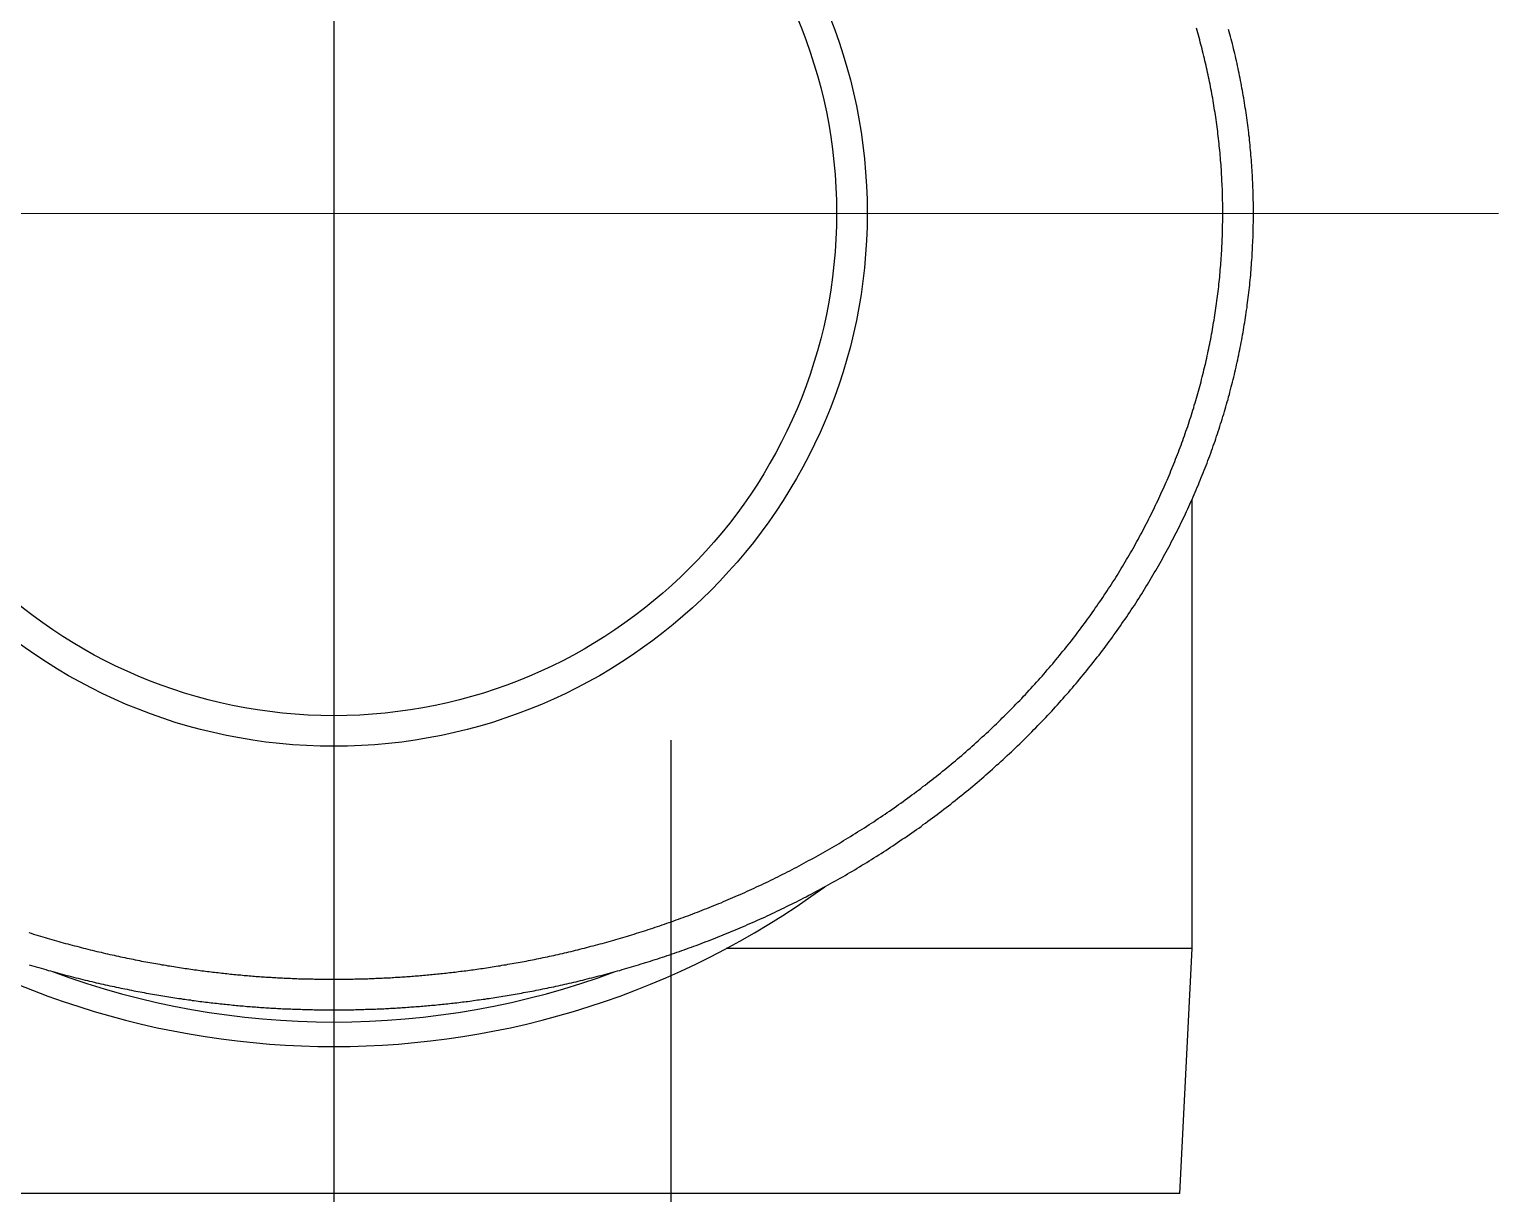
# Model space of a CAD drawing. Extents: x -34.3 to 30.5, y -36.1 to 11.
# Drawn here: x 18.5 to 30.48, y -8 to 1.5 of the extents above; entities that cross this region are included whole.
import ezdxf

# ---------------------------------------------------------------- set-up
doc = ezdxf.new("R2010")
doc.units = 0
doc.linetypes.add('CENTER', pattern=[50.8, 31.75, -6.35, 6.35, -6.35])
doc.linetypes.add('DASHED', pattern=[19.05, 12.7, -6.35])
doc.layers.get('0').update_dxf_attribs({"linetype": 'CONTINUOUS'})
doc.layers.add('CENTER', color=1, linetype='CENTER')

msp = doc.modelspace()

# ---------------------------------------------------------------- linework, layer by layer
at = {"color": 3, "linetype": 'DASHED'}
msp.add_line((23.734, -17), (23.734, 5.5), dxfattribs=at)
at = {"color": 7, "linetype": 'CONTINUOUS'}
for p, q in [((27.984, -6), (27.984, -2.334)), ((27.984, -6), (24.184, -6)), ((27.884, -8), (27.984, -6)), ((27.884, -8), (14.084, -8))]:
    msp.add_line(p, q, dxfattribs=at)
at = {"color": 7}
for points in [[(20.984, -6.25, 0), (20.997, -6.25, 0), (21.011, -6.25, 0), (21.024, -6.25, 0), (21.037, -6.25, 0), (21.05, -6.25, 0), (21.063, -6.25, 0), (21.076, -6.25, 0), (21.089, -6.249, 0), (21.102, -6.249, 0), (21.115, -6.249, 0), (21.128, -6.249, 0), (21.142, -6.249, 0), (21.155, -6.248, 0), (21.168, -6.248, 0), (21.181, -6.248, 0), (21.194, -6.247, 0), (21.207, -6.247, 0), (21.22, -6.247, 0), (21.233, -6.246, 0), (21.247, -6.246, 0), (21.26, -6.246, 0), (21.273, -6.245, 0), (21.286, -6.245, 0), (21.299, -6.244, 0), (21.312, -6.244, 0), (21.326, -6.243, 0), (21.339, -6.243, 0), (21.352, -6.242, 0), (21.365, -6.242, 0), (21.378, -6.241, 0), (21.392, -6.24, 0), (21.405, -6.24, 0), (21.418, -6.239, 0), (21.431, -6.238, 0), (21.445, -6.238, 0), (21.458, -6.237, 0), (21.471, -6.236, 0), (21.485, -6.235, 0), (21.498, -6.234, 0), (21.512, -6.234, 0), (21.525, -6.233, 0), (21.538, -6.232, 0), (21.552, -6.231, 0), (21.566, -6.23, 0), (21.579, -6.229, 0), (21.593, -6.228, 0), (21.606, -6.227, 0), (21.62, -6.226, 0), (21.634, -6.225, 0), (21.647, -6.224, 0), (21.661, -6.223, 0), (21.675, -6.222, 0), (21.689, -6.22, 0), (21.702, -6.219, 0), (21.716, -6.218, 0), (21.73, -6.217, 0), (21.744, -6.216, 0), (21.758, -6.214, 0), (21.772, -6.213, 0), (21.786, -6.212, 0), (21.8, -6.21, 0), (21.814, -6.209, 0), (21.828, -6.207, 0), (21.842, -6.206, 0), (21.857, -6.205, 0), (21.871, -6.203, 0), (21.885, -6.202, 0), (21.9, -6.2, 0), (21.914, -6.198, 0), (21.928, -6.197, 0), (21.943, -6.195, 0), (21.957, -6.193, 0), (21.972, -6.192, 0), (21.987, -6.19, 0), (22.001, -6.188, 0), (22.016, -6.186, 0), (22.031, -6.184, 0), (22.046, -6.183, 0), (22.061, -6.181, 0), (22.076, -6.179, 0), (22.091, -6.177, 0), (22.106, -6.175, 0), (22.121, -6.173, 0), (22.136, -6.171, 0), (22.151, -6.168, 0), (22.167, -6.166, 0), (22.182, -6.164, 0), (22.197, -6.162, 0), (22.213, -6.16, 0), (22.228, -6.157, 0), (22.244, -6.155, 0), (22.26, -6.152, 0), (22.276, -6.15, 0), (22.291, -6.148, 0), (22.307, -6.145, 0), (22.323, -6.142, 0), (22.339, -6.14, 0), (22.355, -6.137, 0), (22.371, -6.134, 0), (22.388, -6.132, 0), (22.404, -6.129, 0), (22.42, -6.126, 0), (22.437, -6.123, 0), (22.453, -6.12, 0), (22.47, -6.117, 0), (22.486, -6.114, 0), (22.503, -6.111, 0), (22.52, -6.108, 0), (22.536, -6.105, 0), (22.553, -6.102, 0), (22.57, -6.099, 0), (22.587, -6.095, 0), (22.604, -6.092, 0), (22.621, -6.089, 0), (22.638, -6.085, 0), (22.655, -6.082, 0), (22.673, -6.078, 0), (22.69, -6.074, 0), (22.707, -6.071, 0), (22.725, -6.067, 0), (22.742, -6.063, 0), (22.759, -6.06, 0), (22.777, -6.056, 0), (22.795, -6.052, 0), (22.812, -6.048, 0), (22.83, -6.044, 0), (22.848, -6.04, 0), (22.865, -6.036, 0), (22.883, -6.032, 0), (22.901, -6.027, 0), (22.919, -6.023, 0), (22.937, -6.019, 0), (22.955, -6.014, 0), (22.973, -6.01, 0), (22.991, -6.006, 0), (23.009, -6.001, 0), (23.027, -5.996, 0), (23.045, -5.992, 0), (23.063, -5.987, 0), (23.081, -5.982, 0), (23.1, -5.978, 0), (23.118, -5.973, 0), (23.136, -5.968, 0), (23.155, -5.963, 0), (23.173, -5.958, 0), (23.192, -5.953, 0), (23.21, -5.948, 0), (23.229, -5.942, 0), (23.247, -5.937, 0), (23.266, -5.932, 0), (23.284, -5.927, 0), (23.303, -5.921, 0), (23.322, -5.916, 0), (23.34, -5.91, 0), (23.359, -5.905, 0), (23.378, -5.899, 0), (23.396, -5.893, 0), (23.415, -5.887, 0), (23.434, -5.882, 0), (23.453, -5.876, 0), (23.472, -5.87, 0), (23.491, -5.864, 0), (23.51, -5.858, 0), (23.529, -5.852, 0), (23.547, -5.846, 0), (23.566, -5.839, 0), (23.585, -5.833, 0), (23.604, -5.827, 0), (23.623, -5.82, 0), (23.642, -5.814, 0), (23.662, -5.808, 0), (23.681, -5.801, 0), (23.7, -5.794, 0), (23.719, -5.788, 0), (23.738, -5.781, 0), (23.757, -5.774, 0), (23.776, -5.767, 0), (23.796, -5.76, 0), (23.815, -5.753, 0), (23.834, -5.746, 0), (23.853, -5.739, 0), (23.872, -5.732, 0), (23.892, -5.725, 0), (23.911, -5.718, 0), (23.93, -5.71, 0), (23.949, -5.703, 0), (23.968, -5.695, 0), (23.988, -5.688, 0), (24.007, -5.68, 0), (24.026, -5.673, 0), (24.046, -5.665, 0), (24.065, -5.657, 0), (24.084, -5.649, 0), (24.104, -5.641, 0), (24.123, -5.634, 0), (24.142, -5.626, 0), (24.162, -5.617, 0), (24.181, -5.609, 0), (24.2, -5.601, 0), (24.22, -5.593, 0), (24.239, -5.584, 0), (24.258, -5.576, 0), (24.277, -5.568, 0), (24.297, -5.559, 0), (24.316, -5.55, 0), (24.335, -5.542, 0), (24.355, -5.533, 0), (24.374, -5.524, 0), (24.393, -5.515, 0), (24.413, -5.507, 0), (24.432, -5.498, 0), (24.451, -5.489, 0), (24.471, -5.479, 0), (24.49, -5.47, 0), (24.509, -5.461, 0), (24.529, -5.452, 0), (24.548, -5.442, 0), (24.567, -5.433, 0), (24.587, -5.423, 0), (24.606, -5.414, 0), (24.625, -5.404, 0), (24.645, -5.394, 0), (24.664, -5.385, 0), (24.683, -5.375, 0), (24.702, -5.365, 0), (24.722, -5.355, 0), (24.741, -5.345, 0), (24.76, -5.335, 0), (24.779, -5.325, 0), (24.799, -5.314, 0), (24.818, -5.304, 0), (24.837, -5.294, 0), (24.856, -5.283, 0), (24.875, -5.273, 0), (24.895, -5.262, 0), (24.914, -5.252, 0), (24.933, -5.241, 0), (24.952, -5.23, 0), (24.971, -5.219, 0), (24.99, -5.208, 0), (25.009, -5.198, 0), (25.028, -5.187, 0), (25.047, -5.175, 0), (25.066, -5.164, 0), (25.085, -5.153, 0), (25.104, -5.142, 0), (25.123, -5.131, 0), (25.142, -5.119, 0), (25.161, -5.108, 0), (25.18, -5.096, 0), (25.199, -5.085, 0), (25.218, -5.073, 0), (25.237, -5.061, 0), (25.256, -5.049, 0), (25.274, -5.037, 0), (25.293, -5.026, 0), (25.312, -5.014, 0), (25.331, -5.002, 0), (25.349, -4.989, 0), (25.368, -4.977, 0), (25.387, -4.965, 0), (25.405, -4.953, 0), (25.424, -4.94, 0), (25.442, -4.928, 0), (25.461, -4.915, 0), (25.48, -4.903, 0), (25.498, -4.89, 0), (25.517, -4.878, 0), (25.535, -4.865, 0), (25.553, -4.852, 0), (25.572, -4.839, 0), (25.59, -4.826, 0), (25.608, -4.813, 0), (25.627, -4.8, 0), (25.645, -4.787, 0), (25.663, -4.774, 0), (25.681, -4.76, 0), (25.699, -4.747, 0), (25.717, -4.734, 0), (25.735, -4.72, 0), (25.753, -4.707, 0), (25.771, -4.693, 0), (25.789, -4.679, 0), (25.807, -4.666, 0), (25.825, -4.652, 0), (25.843, -4.638, 0), (25.86, -4.624, 0), (25.878, -4.61, 0), (25.896, -4.596, 0), (25.913, -4.582, 0), (25.931, -4.568, 0), (25.949, -4.554, 0), (25.966, -4.54, 0), (25.984, -4.525, 0), (26.001, -4.511, 0), (26.018, -4.497, 0), (26.036, -4.482, 0), (26.053, -4.468, 0), (26.07, -4.453, 0), (26.087, -4.438, 0), (26.105, -4.424, 0), (26.122, -4.409, 0), (26.139, -4.394, 0), (26.156, -4.379, 0), (26.173, -4.364, 0), (26.189, -4.349, 0), (26.206, -4.334, 0), (26.223, -4.319, 0), (26.24, -4.304, 0), (26.256, -4.289, 0), (26.273, -4.274, 0), (26.29, -4.259, 0), (26.306, -4.243, 0), (26.323, -4.228, 0), (26.339, -4.212, 0), (26.355, -4.197, 0), (26.372, -4.181, 0), (26.388, -4.166, 0), (26.404, -4.15, 0), (26.42, -4.134, 0), (26.436, -4.119, 0), (26.452, -4.103, 0), (26.468, -4.087, 0), (26.484, -4.071, 0), (26.5, -4.055, 0), (26.516, -4.039, 0), (26.532, -4.023, 0), (26.547, -4.007, 0), (26.563, -3.991, 0), (26.578, -3.975, 0), (26.594, -3.959, 0), (26.609, -3.942, 0), (26.625, -3.926, 0), (26.64, -3.91, 0), (26.655, -3.893, 0), (26.67, -3.877, 0), (26.685, -3.86, 0), (26.7, -3.844, 0), (26.715, -3.827, 0), (26.73, -3.811, 0), (26.745, -3.794, 0), (26.76, -3.777, 0), (26.774, -3.76, 0), (26.789, -3.744, 0), (26.803, -3.727, 0), (26.818, -3.71, 0), (26.832, -3.693, 0), (26.847, -3.676, 0), (26.861, -3.659, 0), (26.875, -3.642, 0), (26.889, -3.625, 0), (26.903, -3.608, 0), (26.917, -3.591, 0), (26.931, -3.574, 0), (26.945, -3.557, 0), (26.959, -3.539, 0), (26.973, -3.522, 0), (26.986, -3.505, 0), (27, -3.488, 0), (27.013, -3.47, 0), (27.027, -3.453, 0), (27.04, -3.435, 0), (27.053, -3.418, 0), (27.066, -3.401, 0), (27.079, -3.383, 0), (27.093, -3.365, 0), (27.106, -3.348, 0), (27.119, -3.33, 0), (27.131, -3.313, 0), (27.144, -3.295, 0), (27.157, -3.277, 0), (27.169, -3.26, 0), (27.182, -3.242, 0), (27.194, -3.224, 0), (27.207, -3.206, 0), (27.219, -3.188, 0), (27.231, -3.171, 0), (27.244, -3.153, 0), (27.256, -3.135, 0), (27.268, -3.117, 0), (27.28, -3.099, 0), (27.291, -3.081, 0), (27.303, -3.063, 0), (27.315, -3.045, 0), (27.327, -3.027, 0), (27.338, -3.009, 0), (27.35, -2.991, 0), (27.361, -2.973, 0), (27.372, -2.955, 0), (27.384, -2.936, 0), (27.395, -2.918, 0), (27.406, -2.9, 0), (27.417, -2.882, 0), (27.428, -2.864, 0), (27.439, -2.845, 0), (27.45, -2.827, 0), (27.46, -2.809, 0), (27.471, -2.791, 0), (27.482, -2.772, 0), (27.492, -2.754, 0), (27.503, -2.736, 0), (27.513, -2.717, 0), (27.523, -2.699, 0), (27.533, -2.68, 0), (27.543, -2.662, 0), (27.553, -2.643, 0), (27.563, -2.625, 0), (27.573, -2.607, 0), (27.583, -2.588, 0), (27.593, -2.569, 0), (27.602, -2.551, 0), (27.612, -2.532, 0), (27.622, -2.514, 0), (27.631, -2.495, 0), (27.64, -2.477, 0), (27.65, -2.458, 0), (27.659, -2.439, 0), (27.668, -2.421, 0), (27.677, -2.402, 0), (27.686, -2.383, 0), (27.695, -2.365, 0), (27.704, -2.346, 0), (27.713, -2.327, 0), (27.721, -2.308, 0), (27.73, -2.29, 0), (27.738, -2.271, 0), (27.747, -2.252, 0), (27.755, -2.233, 0), (27.764, -2.214, 0), (27.772, -2.196, 0), (27.78, -2.177, 0), (27.788, -2.158, 0), (27.796, -2.139, 0), (27.804, -2.12, 0), (27.812, -2.101, 0), (27.82, -2.082, 0), (27.828, -2.063, 0), (27.835, -2.045, 0), (27.843, -2.026, 0), (27.85, -2.007, 0), (27.858, -1.988, 0), (27.865, -1.969, 0), (27.872, -1.95, 0), (27.88, -1.931, 0), (27.887, -1.912, 0), (27.894, -1.893, 0), (27.901, -1.874, 0), (27.908, -1.854, 0), (27.914, -1.835, 0), (27.921, -1.816, 0), (27.928, -1.797, 0), (27.934, -1.778, 0), (27.941, -1.759, 0), (27.948, -1.74, 0), (27.954, -1.721, 0), (27.96, -1.702, 0), (27.966, -1.683, 0), (27.973, -1.663, 0), (27.979, -1.644, 0), (27.985, -1.625, 0), (27.991, -1.606, 0), (27.997, -1.587, 0), (28.002, -1.567, 0), (28.008, -1.548, 0), (28.014, -1.529, 0), (28.019, -1.51, 0), (28.025, -1.491, 0), (28.03, -1.471, 0), (28.036, -1.452, 0), (28.041, -1.433, 0), (28.046, -1.414, 0), (28.052, -1.394, 0), (28.057, -1.375, 0), (28.062, -1.356, 0), (28.067, -1.336, 0), (28.071, -1.317, 0), (28.076, -1.298, 0), (28.081, -1.279, 0), (28.085, -1.259, 0), (28.09, -1.24, 0), (28.095, -1.221, 0), (28.099, -1.201, 0), (28.103, -1.182, 0), (28.108, -1.163, 0), (28.112, -1.143, 0), (28.116, -1.124, 0), (28.12, -1.105, 0), (28.124, -1.085, 0), (28.128, -1.066, 0), (28.132, -1.046, 0), (28.136, -1.027, 0), (28.139, -1.008, 0), (28.143, -0.988, 0), (28.147, -0.969, 0), (28.15, -0.949, 0), (28.154, -0.93, 0), (28.157, -0.911, 0), (28.16, -0.891, 0), (28.163, -0.872, 0), (28.167, -0.852, 0), (28.17, -0.833, 0), (28.173, -0.813, 0), (28.175, -0.794, 0), (28.178, -0.775, 0), (28.181, -0.755, 0), (28.184, -0.736, 0), (28.186, -0.716, 0), (28.189, -0.697, 0), (28.192, -0.677, 0), (28.194, -0.658, 0), (28.196, -0.638, 0), (28.199, -0.619, 0), (28.201, -0.599, 0), (28.203, -0.58, 0), (28.205, -0.561, 0), (28.207, -0.541, 0), (28.209, -0.522, 0), (28.211, -0.502, 0), (28.213, -0.483, 0), (28.214, -0.463, 0), (28.216, -0.444, 0), (28.218, -0.424, 0), (28.219, -0.405, 0), (28.221, -0.385, 0), (28.222, -0.366, 0), (28.223, -0.346, 0), (28.224, -0.327, 0), (28.226, -0.307, 0), (28.227, -0.288, 0), (28.228, -0.268, 0), (28.229, -0.249, 0), (28.229, -0.229, 0), (28.23, -0.21, 0), (28.231, -0.19, 0), (28.232, -0.171, 0), (28.232, -0.151, 0), (28.233, -0.132, 0), (28.233, -0.112, 0), (28.233, -0.093, 0), (28.234, -0.073, 0), (28.234, -0.054, 0), (28.234, -0.034, 0), (28.234, -0.014, 0), (28.234, 0.005, 0), (28.234, 0.025, 0), (28.234, 0.044, 0), (28.234, 0.064, 0), (28.234, 0.083, 0), (28.233, 0.103, 0), (28.233, 0.122, 0), (28.233, 0.142, 0), (28.232, 0.161, 0), (28.231, 0.181, 0), (28.231, 0.2, 0), (28.23, 0.22, 0), (28.229, 0.239, 0), (28.228, 0.259, 0), (28.227, 0.278, 0), (28.226, 0.297, 0), (28.225, 0.317, 0), (28.224, 0.336, 0), (28.223, 0.356, 0), (28.221, 0.375, 0), (28.22, 0.395, 0), (28.218, 0.414, 0), (28.217, 0.434, 0), (28.215, 0.453, 0), (28.213, 0.473, 0), (28.212, 0.492, 0), (28.21, 0.512, 0), (28.208, 0.531, 0), (28.206, 0.55, 0), (28.204, 0.57, 0), (28.202, 0.589, 0), (28.2, 0.609, 0), (28.198, 0.628, 0), (28.195, 0.647, 0), (28.193, 0.667, 0), (28.191, 0.686, 0), (28.188, 0.706, 0), (28.185, 0.725, 0), (28.183, 0.744, 0), (28.18, 0.764, 0), (28.177, 0.783, 0), (28.174, 0.802, 0), (28.171, 0.822, 0), (28.168, 0.841, 0), (28.165, 0.86, 0), (28.162, 0.88, 0), (28.159, 0.899, 0), (28.156, 0.918, 0), (28.152, 0.938, 0), (28.149, 0.957, 0), (28.145, 0.976, 0), (28.142, 0.995, 0), (28.138, 1.015, 0), (28.134, 1.034, 0), (28.131, 1.053, 0), (28.127, 1.072, 0), (28.123, 1.091, 0), (28.119, 1.111, 0), (28.115, 1.13, 0), (28.111, 1.149, 0), (28.106, 1.168, 0), (28.102, 1.187, 0), (28.098, 1.206, 0), (28.093, 1.225, 0), (28.089, 1.244, 0), (28.084, 1.263, 0), (28.08, 1.282, 0), (28.075, 1.302, 0), (28.07, 1.321, 0), (28.066, 1.34, 0), (28.061, 1.359, 0), (28.056, 1.377, 0), (28.051, 1.396, 0), (28.046, 1.415, 0), (28.041, 1.434, 0), (28.035, 1.453, 0), (28.03, 1.472, 0), (28.025, 1.491, 0), (28.019, 1.51, 0)], [(20.984, -6.5, 0), (20.998, -6.5, 0), (21.011, -6.5, 0), (21.025, -6.5, 0), (21.038, -6.5, 0), (21.052, -6.5, 0), (21.065, -6.5, 0), (21.079, -6.5, 0), (21.092, -6.499, 0), (21.106, -6.499, 0), (21.119, -6.499, 0), (21.133, -6.499, 0), (21.146, -6.499, 0), (21.16, -6.498, 0), (21.173, -6.498, 0), (21.187, -6.498, 0), (21.2, -6.497, 0), (21.214, -6.497, 0), (21.227, -6.497, 0), (21.241, -6.496, 0), (21.254, -6.496, 0), (21.268, -6.495, 0), (21.281, -6.495, 0), (21.295, -6.495, 0), (21.308, -6.494, 0), (21.322, -6.494, 0), (21.336, -6.493, 0), (21.349, -6.492, 0), (21.363, -6.492, 0), (21.376, -6.491, 0), (21.39, -6.491, 0), (21.404, -6.49, 0), (21.417, -6.489, 0), (21.431, -6.489, 0), (21.445, -6.488, 0), (21.458, -6.487, 0), (21.472, -6.486, 0), (21.486, -6.486, 0), (21.5, -6.485, 0), (21.514, -6.484, 0), (21.527, -6.483, 0), (21.541, -6.482, 0), (21.555, -6.481, 0), (21.569, -6.48, 0), (21.583, -6.479, 0), (21.597, -6.478, 0), (21.611, -6.477, 0), (21.625, -6.476, 0), (21.639, -6.475, 0), (21.653, -6.474, 0), (21.667, -6.473, 0), (21.681, -6.472, 0), (21.695, -6.471, 0), (21.709, -6.47, 0), (21.724, -6.468, 0), (21.738, -6.467, 0), (21.752, -6.466, 0), (21.767, -6.465, 0), (21.781, -6.463, 0), (21.795, -6.462, 0), (21.81, -6.461, 0), (21.824, -6.459, 0), (21.839, -6.458, 0), (21.853, -6.456, 0), (21.868, -6.455, 0), (21.883, -6.453, 0), (21.897, -6.452, 0), (21.912, -6.45, 0), (21.927, -6.448, 0), (21.942, -6.447, 0), (21.957, -6.445, 0), (21.971, -6.443, 0), (21.986, -6.442, 0), (22.002, -6.44, 0), (22.017, -6.438, 0), (22.032, -6.436, 0), (22.047, -6.434, 0), (22.062, -6.433, 0), (22.077, -6.431, 0), (22.093, -6.429, 0), (22.108, -6.427, 0), (22.124, -6.425, 0), (22.139, -6.422, 0), (22.155, -6.42, 0), (22.17, -6.418, 0), (22.186, -6.416, 0), (22.202, -6.414, 0), (22.218, -6.412, 0), (22.233, -6.409, 0), (22.25, -6.407, 0), (22.265, -6.404, 0), (22.282, -6.402, 0), (22.298, -6.4, 0), (22.314, -6.397, 0), (22.33, -6.394, 0), (22.347, -6.392, 0), (22.363, -6.389, 0), (22.38, -6.387, 0), (22.396, -6.384, 0), (22.413, -6.381, 0), (22.43, -6.378, 0), (22.446, -6.375, 0), (22.463, -6.372, 0), (22.48, -6.369, 0), (22.497, -6.366, 0), (22.514, -6.363, 0), (22.531, -6.36, 0), (22.548, -6.357, 0), (22.566, -6.354, 0), (22.583, -6.351, 0), (22.6, -6.347, 0), (22.617, -6.344, 0), (22.635, -6.341, 0), (22.652, -6.337, 0), (22.67, -6.334, 0), (22.688, -6.33, 0), (22.705, -6.327, 0), (22.723, -6.323, 0), (22.741, -6.319, 0), (22.759, -6.315, 0), (22.777, -6.312, 0), (22.795, -6.308, 0), (22.813, -6.304, 0), (22.831, -6.3, 0), (22.849, -6.296, 0), (22.867, -6.292, 0), (22.885, -6.288, 0), (22.904, -6.284, 0), (22.922, -6.279, 0), (22.94, -6.275, 0), (22.959, -6.271, 0), (22.977, -6.266, 0), (22.995, -6.262, 0), (23.014, -6.257, 0), (23.032, -6.253, 0), (23.051, -6.248, 0), (23.07, -6.243, 0), (23.088, -6.239, 0), (23.107, -6.234, 0), (23.126, -6.229, 0), (23.145, -6.224, 0), (23.163, -6.219, 0), (23.182, -6.214, 0), (23.201, -6.209, 0), (23.22, -6.204, 0), (23.239, -6.199, 0), (23.258, -6.194, 0), (23.277, -6.188, 0), (23.296, -6.183, 0), (23.315, -6.178, 0), (23.334, -6.172, 0), (23.354, -6.167, 0), (23.373, -6.161, 0), (23.392, -6.155, 0), (23.411, -6.15, 0), (23.431, -6.144, 0), (23.45, -6.138, 0), (23.469, -6.132, 0), (23.489, -6.126, 0), (23.508, -6.12, 0), (23.527, -6.114, 0), (23.547, -6.108, 0), (23.566, -6.102, 0), (23.586, -6.096, 0), (23.605, -6.09, 0), (23.625, -6.083, 0), (23.645, -6.077, 0), (23.664, -6.07, 0), (23.684, -6.064, 0), (23.703, -6.057, 0), (23.723, -6.051, 0), (23.743, -6.044, 0), (23.762, -6.037, 0), (23.782, -6.03, 0), (23.802, -6.024, 0), (23.822, -6.017, 0), (23.841, -6.01, 0), (23.861, -6.003, 0), (23.881, -5.995, 0), (23.901, -5.988, 0), (23.92, -5.981, 0), (23.94, -5.974, 0), (23.96, -5.966, 0), (23.98, -5.959, 0), (24, -5.951, 0), (24.02, -5.944, 0), (24.039, -5.936, 0), (24.059, -5.928, 0), (24.079, -5.921, 0), (24.099, -5.913, 0), (24.119, -5.905, 0), (24.139, -5.897, 0), (24.159, -5.889, 0), (24.179, -5.881, 0), (24.199, -5.873, 0), (24.219, -5.864, 0), (24.238, -5.856, 0), (24.259, -5.848, 0), (24.278, -5.839, 0), (24.298, -5.831, 0), (24.318, -5.822, 0), (24.338, -5.814, 0), (24.358, -5.805, 0), (24.378, -5.796, 0), (24.398, -5.788, 0), (24.418, -5.779, 0), (24.438, -5.77, 0), (24.458, -5.761, 0), (24.478, -5.752, 0), (24.498, -5.743, 0), (24.518, -5.733, 0), (24.538, -5.724, 0), (24.558, -5.715, 0), (24.578, -5.705, 0), (24.598, -5.696, 0), (24.617, -5.686, 0), (24.637, -5.677, 0), (24.657, -5.667, 0), (24.677, -5.657, 0), (24.697, -5.647, 0), (24.717, -5.638, 0), (24.737, -5.628, 0), (24.757, -5.618, 0), (24.777, -5.607, 0), (24.797, -5.597, 0), (24.817, -5.587, 0), (24.837, -5.577, 0), (24.857, -5.566, 0), (24.877, -5.556, 0), (24.896, -5.546, 0), (24.916, -5.535, 0), (24.936, -5.524, 0), (24.956, -5.514, 0), (24.976, -5.503, 0), (24.996, -5.492, 0), (25.015, -5.481, 0), (25.035, -5.47, 0), (25.055, -5.459, 0), (25.075, -5.448, 0), (25.095, -5.437, 0), (25.114, -5.426, 0), (25.134, -5.414, 0), (25.154, -5.403, 0), (25.173, -5.391, 0), (25.193, -5.38, 0), (25.213, -5.368, 0), (25.232, -5.357, 0), (25.252, -5.345, 0), (25.272, -5.333, 0), (25.291, -5.321, 0), (25.311, -5.309, 0), (25.33, -5.297, 0), (25.35, -5.285, 0), (25.369, -5.273, 0), (25.389, -5.261, 0), (25.408, -5.249, 0), (25.428, -5.236, 0), (25.447, -5.224, 0), (25.466, -5.212, 0), (25.486, -5.199, 0), (25.505, -5.186, 0), (25.524, -5.174, 0), (25.544, -5.161, 0), (25.563, -5.148, 0), (25.582, -5.135, 0), (25.601, -5.122, 0), (25.62, -5.109, 0), (25.64, -5.096, 0), (25.659, -5.083, 0), (25.678, -5.07, 0), (25.697, -5.057, 0), (25.716, -5.043, 0), (25.735, -5.03, 0), (25.754, -5.017, 0), (25.773, -5.003, 0), (25.791, -4.989, 0), (25.81, -4.976, 0), (25.829, -4.962, 0), (25.848, -4.948, 0), (25.866, -4.934, 0), (25.885, -4.92, 0), (25.904, -4.906, 0), (25.922, -4.892, 0), (25.941, -4.878, 0), (25.959, -4.864, 0), (25.978, -4.85, 0), (25.996, -4.835, 0), (26.015, -4.821, 0), (26.033, -4.807, 0), (26.051, -4.792, 0), (26.07, -4.777, 0), (26.088, -4.763, 0), (26.106, -4.748, 0), (26.124, -4.733, 0), (26.142, -4.719, 0), (26.16, -4.704, 0), (26.178, -4.689, 0), (26.196, -4.674, 0), (26.214, -4.659, 0), (26.232, -4.644, 0), (26.25, -4.628, 0), (26.268, -4.613, 0), (26.285, -4.598, 0), (26.303, -4.583, 0), (26.32, -4.567, 0), (26.338, -4.552, 0), (26.356, -4.536, 0), (26.373, -4.521, 0), (26.39, -4.505, 0), (26.408, -4.489, 0), (26.425, -4.474, 0), (26.442, -4.458, 0), (26.459, -4.442, 0), (26.477, -4.426, 0), (26.494, -4.41, 0), (26.511, -4.394, 0), (26.528, -4.378, 0), (26.545, -4.362, 0), (26.561, -4.346, 0), (26.578, -4.33, 0), (26.595, -4.313, 0), (26.612, -4.297, 0), (26.628, -4.28, 0), (26.645, -4.264, 0), (26.661, -4.248, 0), (26.678, -4.231, 0), (26.694, -4.214, 0), (26.71, -4.198, 0), (26.727, -4.181, 0), (26.743, -4.164, 0), (26.759, -4.148, 0), (26.775, -4.131, 0), (26.791, -4.114, 0), (26.807, -4.097, 0), (26.823, -4.08, 0), (26.839, -4.063, 0), (26.854, -4.046, 0), (26.87, -4.029, 0), (26.886, -4.012, 0), (26.901, -3.994, 0), (26.917, -3.977, 0), (26.932, -3.96, 0), (26.947, -3.942, 0), (26.962, -3.925, 0), (26.978, -3.908, 0), (26.993, -3.89, 0), (27.008, -3.873, 0), (27.023, -3.855, 0), (27.038, -3.837, 0), (27.052, -3.82, 0), (27.067, -3.802, 0), (27.082, -3.784, 0), (27.096, -3.767, 0), (27.111, -3.749, 0), (27.125, -3.731, 0), (27.14, -3.713, 0), (27.154, -3.695, 0), (27.169, -3.677, 0), (27.183, -3.659, 0), (27.197, -3.641, 0), (27.211, -3.623, 0), (27.225, -3.605, 0), (27.239, -3.587, 0), (27.252, -3.569, 0), (27.266, -3.551, 0), (27.28, -3.533, 0), (27.293, -3.514, 0), (27.307, -3.496, 0), (27.32, -3.478, 0), (27.334, -3.459, 0), (27.347, -3.441, 0), (27.36, -3.423, 0), (27.373, -3.404, 0), (27.386, -3.386, 0), (27.399, -3.367, 0), (27.412, -3.349, 0), (27.425, -3.33, 0), (27.438, -3.312, 0), (27.451, -3.293, 0), (27.463, -3.274, 0), (27.476, -3.256, 0), (27.488, -3.237, 0), (27.5, -3.218, 0), (27.513, -3.2, 0), (27.525, -3.181, 0), (27.537, -3.162, 0), (27.549, -3.143, 0), (27.561, -3.124, 0), (27.573, -3.106, 0), (27.585, -3.087, 0), (27.596, -3.068, 0), (27.608, -3.049, 0), (27.62, -3.03, 0), (27.631, -3.011, 0), (27.642, -2.992, 0), (27.654, -2.973, 0), (27.665, -2.954, 0), (27.676, -2.935, 0), (27.687, -2.916, 0), (27.698, -2.897, 0), (27.709, -2.878, 0), (27.72, -2.859, 0), (27.731, -2.839, 0), (27.742, -2.82, 0), (27.752, -2.801, 0), (27.763, -2.782, 0), (27.773, -2.763, 0), (27.784, -2.743, 0), (27.794, -2.724, 0), (27.804, -2.705, 0), (27.814, -2.685, 0), (27.824, -2.666, 0), (27.834, -2.647, 0), (27.844, -2.627, 0), (27.854, -2.608, 0), (27.864, -2.589, 0), (27.874, -2.569, 0), (27.883, -2.55, 0), (27.893, -2.53, 0), (27.902, -2.511, 0), (27.912, -2.491, 0), (27.921, -2.472, 0), (27.93, -2.452, 0), (27.939, -2.433, 0), (27.948, -2.413, 0), (27.957, -2.394, 0), (27.966, -2.374, 0), (27.975, -2.354, 0), (27.984, -2.335, 0), (27.992, -2.315, 0), (28.001, -2.295, 0), (28.01, -2.276, 0), (28.018, -2.256, 0), (28.026, -2.236, 0), (28.035, -2.217, 0), (28.043, -2.197, 0), (28.051, -2.177, 0), (28.059, -2.157, 0), (28.067, -2.138, 0), (28.075, -2.118, 0), (28.083, -2.098, 0), (28.091, -2.078, 0), (28.098, -2.058, 0), (28.106, -2.039, 0), (28.113, -2.019, 0), (28.121, -1.999, 0), (28.128, -1.979, 0), (28.136, -1.959, 0), (28.143, -1.939, 0), (28.15, -1.919, 0), (28.157, -1.899, 0), (28.164, -1.88, 0), (28.171, -1.86, 0), (28.178, -1.84, 0), (28.184, -1.82, 0), (28.191, -1.8, 0), (28.198, -1.78, 0), (28.204, -1.76, 0), (28.211, -1.74, 0), (28.217, -1.72, 0), (28.223, -1.7, 0), (28.23, -1.68, 0), (28.236, -1.66, 0), (28.242, -1.639, 0), (28.248, -1.619, 0), (28.254, -1.599, 0), (28.26, -1.579, 0), (28.265, -1.559, 0), (28.271, -1.539, 0), (28.277, -1.519, 0), (28.282, -1.499, 0), (28.288, -1.479, 0), (28.293, -1.459, 0), (28.298, -1.438, 0), (28.304, -1.418, 0), (28.309, -1.398, 0), (28.314, -1.378, 0), (28.319, -1.358, 0), (28.324, -1.338, 0), (28.329, -1.317, 0), (28.334, -1.297, 0), (28.338, -1.277, 0), (28.343, -1.257, 0), (28.347, -1.236, 0), (28.352, -1.216, 0), (28.356, -1.196, 0), (28.361, -1.176, 0), (28.365, -1.156, 0), (28.369, -1.135, 0), (28.373, -1.115, 0), (28.377, -1.095, 0), (28.381, -1.074, 0), (28.385, -1.054, 0), (28.389, -1.034, 0), (28.393, -1.014, 0), (28.396, -0.993, 0), (28.4, -0.973, 0), (28.403, -0.953, 0), (28.407, -0.932, 0), (28.41, -0.912, 0), (28.413, -0.892, 0), (28.417, -0.871, 0), (28.42, -0.851, 0), (28.423, -0.831, 0), (28.426, -0.81, 0), (28.429, -0.79, 0), (28.432, -0.77, 0), (28.434, -0.749, 0), (28.437, -0.729, 0), (28.44, -0.709, 0), (28.442, -0.688, 0), (28.445, -0.668, 0), (28.447, -0.648, 0), (28.449, -0.627, 0), (28.452, -0.607, 0), (28.454, -0.587, 0), (28.456, -0.566, 0), (28.458, -0.546, 0), (28.46, -0.525, 0), (28.462, -0.505, 0), (28.463, -0.485, 0), (28.465, -0.464, 0), (28.467, -0.444, 0), (28.468, -0.423, 0), (28.47, -0.403, 0), (28.471, -0.383, 0), (28.473, -0.362, 0), (28.474, -0.342, 0), (28.475, -0.321, 0), (28.476, -0.301, 0), (28.477, -0.281, 0), (28.478, -0.26, 0), (28.479, -0.24, 0), (28.48, -0.219, 0), (28.481, -0.199, 0), (28.482, -0.179, 0), (28.482, -0.158, 0), (28.483, -0.138, 0), (28.483, -0.117, 0), (28.483, -0.097, 0), (28.484, -0.076, 0), (28.484, -0.056, 0), (28.484, -0.036, 0), (28.484, -0.015, 0), (28.484, 0.005, 0), (28.484, 0.026, 0), (28.484, 0.046, 0), (28.484, 0.067, 0), (28.484, 0.087, 0), (28.483, 0.107, 0), (28.483, 0.128, 0), (28.482, 0.148, 0), (28.482, 0.169, 0), (28.481, 0.189, 0), (28.48, 0.209, 0), (28.48, 0.23, 0), (28.479, 0.25, 0), (28.478, 0.271, 0), (28.477, 0.291, 0), (28.476, 0.311, 0), (28.475, 0.332, 0), (28.473, 0.352, 0), (28.472, 0.372, 0), (28.471, 0.393, 0), (28.469, 0.413, 0), (28.468, 0.434, 0), (28.466, 0.454, 0), (28.464, 0.474, 0), (28.463, 0.495, 0), (28.461, 0.515, 0), (28.459, 0.535, 0), (28.457, 0.556, 0), (28.455, 0.576, 0), (28.453, 0.596, 0), (28.451, 0.617, 0), (28.448, 0.637, 0), (28.446, 0.657, 0), (28.444, 0.677, 0), (28.441, 0.698, 0), (28.438, 0.718, 0), (28.436, 0.738, 0), (28.433, 0.759, 0), (28.43, 0.779, 0), (28.427, 0.799, 0), (28.424, 0.819, 0), (28.422, 0.84, 0), (28.418, 0.86, 0), (28.415, 0.88, 0), (28.412, 0.9, 0), (28.409, 0.92, 0), (28.405, 0.941, 0), (28.402, 0.961, 0), (28.398, 0.981, 0), (28.395, 1.001, 0), (28.391, 1.021, 0), (28.387, 1.041, 0), (28.384, 1.061, 0), (28.38, 1.082, 0), (28.376, 1.102, 0), (28.372, 1.122, 0), (28.368, 1.142, 0), (28.363, 1.162, 0), (28.359, 1.182, 0), (28.355, 1.202, 0), (28.351, 1.222, 0), (28.346, 1.242, 0), (28.342, 1.262, 0), (28.337, 1.282, 0), (28.332, 1.302, 0), (28.328, 1.322, 0), (28.323, 1.342, 0), (28.318, 1.361, 0), (28.313, 1.381, 0), (28.308, 1.401, 0), (28.303, 1.421, 0), (28.298, 1.441, 0), (28.292, 1.461, 0), (28.287, 1.481, 0), (28.282, 1.5, 0)], [(18.496, -5.87, 0), (18.515, -5.876, 0), (18.534, -5.882, 0), (18.552, -5.888, 0), (18.571, -5.893, 0), (18.59, -5.899, 0), (18.609, -5.905, 0), (18.628, -5.91, 0), (18.646, -5.916, 0), (18.665, -5.921, 0), (18.683, -5.927, 0), (18.702, -5.932, 0), (18.721, -5.937, 0), (18.739, -5.942, 0), (18.758, -5.948, 0), (18.776, -5.953, 0), (18.795, -5.958, 0), (18.813, -5.963, 0), (18.831, -5.968, 0), (18.85, -5.973, 0), (18.868, -5.977, 0), (18.887, -5.982, 0), (18.905, -5.987, 0), (18.923, -5.992, 0), (18.941, -5.996, 0), (18.959, -6.001, 0), (18.977, -6.005, 0), (18.995, -6.01, 0), (19.013, -6.014, 0), (19.031, -6.019, 0), (19.049, -6.023, 0), (19.067, -6.027, 0), (19.085, -6.031, 0), (19.103, -6.035, 0), (19.121, -6.04, 0), (19.138, -6.044, 0), (19.156, -6.048, 0), (19.174, -6.052, 0), (19.191, -6.055, 0), (19.209, -6.059, 0), (19.226, -6.063, 0), (19.244, -6.067, 0), (19.261, -6.07, 0), (19.278, -6.074, 0), (19.296, -6.078, 0), (19.313, -6.081, 0), (19.33, -6.085, 0), (19.347, -6.088, 0), (19.364, -6.092, 0), (19.381, -6.095, 0), (19.398, -6.098, 0), (19.415, -6.102, 0), (19.432, -6.105, 0), (19.449, -6.108, 0), (19.465, -6.111, 0), (19.482, -6.114, 0), (19.499, -6.117, 0), (19.515, -6.12, 0), (19.532, -6.123, 0), (19.548, -6.126, 0), (19.564, -6.129, 0), (19.581, -6.132, 0), (19.597, -6.134, 0), (19.613, -6.137, 0), (19.629, -6.14, 0), (19.645, -6.142, 0), (19.661, -6.145, 0), (19.677, -6.147, 0), (19.693, -6.15, 0), (19.709, -6.152, 0), (19.725, -6.155, 0), (19.74, -6.157, 0), (19.756, -6.16, 0), (19.771, -6.162, 0), (19.787, -6.164, 0), (19.802, -6.166, 0), (19.817, -6.168, 0), (19.833, -6.171, 0), (19.848, -6.173, 0), (19.863, -6.175, 0), (19.878, -6.177, 0), (19.893, -6.179, 0), (19.908, -6.181, 0), (19.923, -6.183, 0), (19.938, -6.185, 0), (19.953, -6.187, 0), (19.967, -6.188, 0), (19.982, -6.19, 0), (19.997, -6.192, 0), (20.011, -6.194, 0), (20.026, -6.195, 0), (20.04, -6.197, 0), (20.055, -6.199, 0), (20.069, -6.2, 0), (20.084, -6.202, 0), (20.098, -6.204, 0), (20.112, -6.205, 0), (20.126, -6.207, 0), (20.141, -6.208, 0), (20.155, -6.21, 0), (20.169, -6.211, 0), (20.183, -6.212, 0), (20.197, -6.214, 0), (20.211, -6.215, 0), (20.225, -6.216, 0), (20.239, -6.218, 0), (20.253, -6.219, 0), (20.267, -6.22, 0), (20.28, -6.221, 0), (20.294, -6.222, 0), (20.308, -6.224, 0), (20.322, -6.225, 0), (20.335, -6.226, 0), (20.349, -6.227, 0), (20.363, -6.228, 0), (20.376, -6.229, 0), (20.39, -6.23, 0), (20.403, -6.231, 0), (20.417, -6.232, 0), (20.43, -6.233, 0), (20.444, -6.233, 0), (20.457, -6.234, 0), (20.471, -6.235, 0), (20.484, -6.236, 0), (20.497, -6.237, 0), (20.511, -6.237, 0), (20.524, -6.238, 0), (20.537, -6.239, 0), (20.551, -6.24, 0), (20.564, -6.24, 0), (20.577, -6.241, 0), (20.59, -6.241, 0), (20.604, -6.242, 0), (20.617, -6.243, 0), (20.63, -6.243, 0), (20.643, -6.244, 0), (20.657, -6.244, 0), (20.67, -6.245, 0), (20.683, -6.245, 0), (20.696, -6.246, 0), (20.709, -6.246, 0), (20.722, -6.246, 0), (20.735, -6.247, 0), (20.748, -6.247, 0), (20.762, -6.247, 0), (20.775, -6.248, 0), (20.788, -6.248, 0), (20.801, -6.248, 0), (20.814, -6.248, 0), (20.827, -6.249, 0), (20.84, -6.249, 0), (20.853, -6.249, 0), (20.866, -6.249, 0), (20.879, -6.249, 0), (20.892, -6.25, 0), (20.906, -6.25, 0), (20.919, -6.25, 0), (20.932, -6.25, 0), (20.945, -6.25, 0), (20.958, -6.25, 0), (20.971, -6.25, 0), (20.984, -6.25, 0)], [(18.498, -6.133, 0), (18.518, -6.138, 0), (18.537, -6.144, 0), (18.556, -6.15, 0), (18.576, -6.156, 0), (18.595, -6.161, 0), (18.614, -6.167, 0), (18.633, -6.172, 0), (18.652, -6.178, 0), (18.672, -6.183, 0), (18.691, -6.188, 0), (18.71, -6.194, 0), (18.729, -6.199, 0), (18.748, -6.204, 0), (18.767, -6.209, 0), (18.786, -6.214, 0), (18.805, -6.219, 0), (18.823, -6.224, 0), (18.842, -6.229, 0), (18.861, -6.234, 0), (18.88, -6.239, 0), (18.898, -6.243, 0), (18.917, -6.248, 0), (18.936, -6.253, 0), (18.954, -6.257, 0), (18.973, -6.262, 0), (18.991, -6.266, 0), (19.01, -6.27, 0), (19.028, -6.275, 0), (19.046, -6.279, 0), (19.065, -6.283, 0), (19.083, -6.287, 0), (19.101, -6.291, 0), (19.119, -6.296, 0), (19.137, -6.3, 0), (19.155, -6.304, 0), (19.174, -6.307, 0), (19.191, -6.311, 0), (19.209, -6.315, 0), (19.227, -6.319, 0), (19.245, -6.323, 0), (19.263, -6.326, 0), (19.28, -6.33, 0), (19.298, -6.333, 0), (19.316, -6.337, 0), (19.333, -6.34, 0), (19.351, -6.344, 0), (19.368, -6.347, 0), (19.385, -6.35, 0), (19.403, -6.354, 0), (19.42, -6.357, 0), (19.437, -6.36, 0), (19.454, -6.363, 0), (19.471, -6.366, 0), (19.488, -6.369, 0), (19.505, -6.372, 0), (19.522, -6.375, 0), (19.539, -6.378, 0), (19.556, -6.381, 0), (19.572, -6.384, 0), (19.589, -6.386, 0), (19.605, -6.389, 0), (19.622, -6.392, 0), (19.638, -6.394, 0), (19.655, -6.397, 0), (19.671, -6.4, 0), (19.687, -6.402, 0), (19.703, -6.404, 0), (19.719, -6.407, 0), (19.735, -6.409, 0), (19.751, -6.412, 0), (19.767, -6.414, 0), (19.783, -6.416, 0), (19.798, -6.418, 0), (19.814, -6.42, 0), (19.829, -6.423, 0), (19.845, -6.425, 0), (19.86, -6.427, 0), (19.876, -6.429, 0), (19.891, -6.431, 0), (19.907, -6.433, 0), (19.922, -6.435, 0), (19.937, -6.437, 0), (19.952, -6.438, 0), (19.967, -6.44, 0), (19.982, -6.442, 0), (19.997, -6.444, 0), (20.012, -6.446, 0), (20.027, -6.447, 0), (20.042, -6.449, 0), (20.057, -6.451, 0), (20.072, -6.452, 0), (20.086, -6.454, 0), (20.101, -6.455, 0), (20.115, -6.457, 0), (20.13, -6.458, 0), (20.145, -6.46, 0), (20.159, -6.461, 0), (20.174, -6.463, 0), (20.188, -6.464, 0), (20.202, -6.465, 0), (20.217, -6.467, 0), (20.231, -6.468, 0), (20.245, -6.469, 0), (20.259, -6.47, 0), (20.274, -6.472, 0), (20.288, -6.473, 0), (20.302, -6.474, 0), (20.316, -6.475, 0), (20.33, -6.476, 0), (20.344, -6.477, 0), (20.358, -6.478, 0), (20.372, -6.479, 0), (20.386, -6.48, 0), (20.4, -6.481, 0), (20.414, -6.482, 0), (20.428, -6.483, 0), (20.442, -6.484, 0), (20.455, -6.485, 0), (20.469, -6.486, 0), (20.483, -6.486, 0), (20.497, -6.487, 0), (20.51, -6.488, 0), (20.524, -6.489, 0), (20.538, -6.489, 0), (20.551, -6.49, 0), (20.565, -6.491, 0), (20.579, -6.491, 0), (20.592, -6.492, 0), (20.606, -6.492, 0), (20.62, -6.493, 0), (20.633, -6.493, 0), (20.647, -6.494, 0), (20.66, -6.494, 0), (20.674, -6.495, 0), (20.687, -6.495, 0), (20.701, -6.496, 0), (20.714, -6.496, 0), (20.728, -6.497, 0), (20.741, -6.497, 0), (20.755, -6.497, 0), (20.768, -6.498, 0), (20.782, -6.498, 0), (20.795, -6.498, 0), (20.809, -6.498, 0), (20.822, -6.499, 0), (20.836, -6.499, 0), (20.849, -6.499, 0), (20.863, -6.499, 0), (20.876, -6.499, 0), (20.89, -6.5, 0), (20.903, -6.5, 0), (20.917, -6.5, 0), (20.93, -6.5, 0), (20.944, -6.5, 0), (20.957, -6.5, 0), (20.971, -6.5, 0), (20.984, -6.5, 0)]]:
    msp.add_polyline3d(points, dxfattribs=at)
at = {"color": 7, "linetype": 'CONTINUOUS'}
for radius in [4.35, 4.1]:
    msp.add_circle((20.984, 0), radius, dxfattribs=at)
for radius, start, end in [(6.8, 233.9274, 306.0726), (6.6, 249.659, 290.341)]:
    msp.add_arc((20.984, 0), radius, start, end, dxfattribs=at)
at = {"layer": 'CENTER', "color": 1, "linetype": 'CENTER'}
for p, q in [((20.984, 11), (20.984, -19.5)), ((11.484, -0.002), (30.484, 0))]:
    msp.add_line(p, q, dxfattribs=at)

doc.saveas('drawing.dxf')
